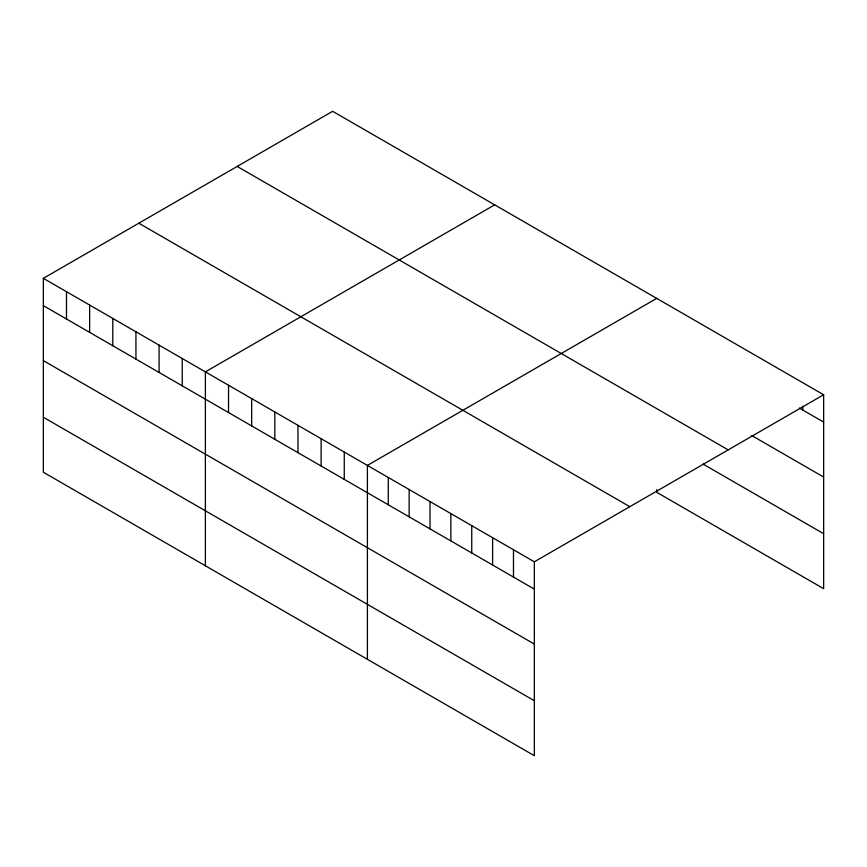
<?xml version="1.0" encoding="UTF-8"?>
<svg xmlns="http://www.w3.org/2000/svg" width="867" height="867" viewBox="0 0 867 867"><rect width="100%" height="100%" fill="white"/><g stroke="black" fill="none" stroke-linecap="round" stroke-linejoin="round"><path stroke-width="1.3" d="M43.35 278.329L534.343 561.805L534.343 755.699L43.35 472.233L43.35 278.329L332.657 111.301L823.65 394.767L823.65 588.671L656.709 492.293L656.709 489.671M494.689 204.84L205.381 371.878L205.381 565.772M656.709 298.389L367.402 465.416L367.402 659.321M534.343 561.805L823.65 394.767M799.309 408.032L823.65 422.088M751.776 435.559L823.65 477.056M237.19 166.421L728.182 449.886M703.083 464.094L823.65 533.704M138.818 223.209L629.81 506.686M43.35 305.639L534.343 589.116M43.35 360.618L534.343 644.083M43.35 417.255L534.343 700.731M802.788 406.135L802.788 410.037M513.481 549.754L513.481 577.064M492.608 537.703L492.608 565.024M471.746 525.662L471.746 552.973M450.873 513.611L450.873 540.921M430.01 501.56L430.01 528.881M409.137 489.519L409.137 516.83M388.275 477.468L388.275 504.778M344.264 452.054L344.264 479.375M321.115 438.691L321.115 466.002M297.966 425.329L297.966 452.639M274.817 411.966L274.817 439.276M251.668 398.603L251.668 425.914M228.53 385.241L228.53 412.551M182.233 358.505L182.233 385.826M159.084 345.142L159.084 372.463M135.935 331.779L135.935 359.101M112.786 318.417L112.786 345.738M89.648 305.054L89.648 332.364M66.499 291.691L66.499 319.002"/></g></svg>
